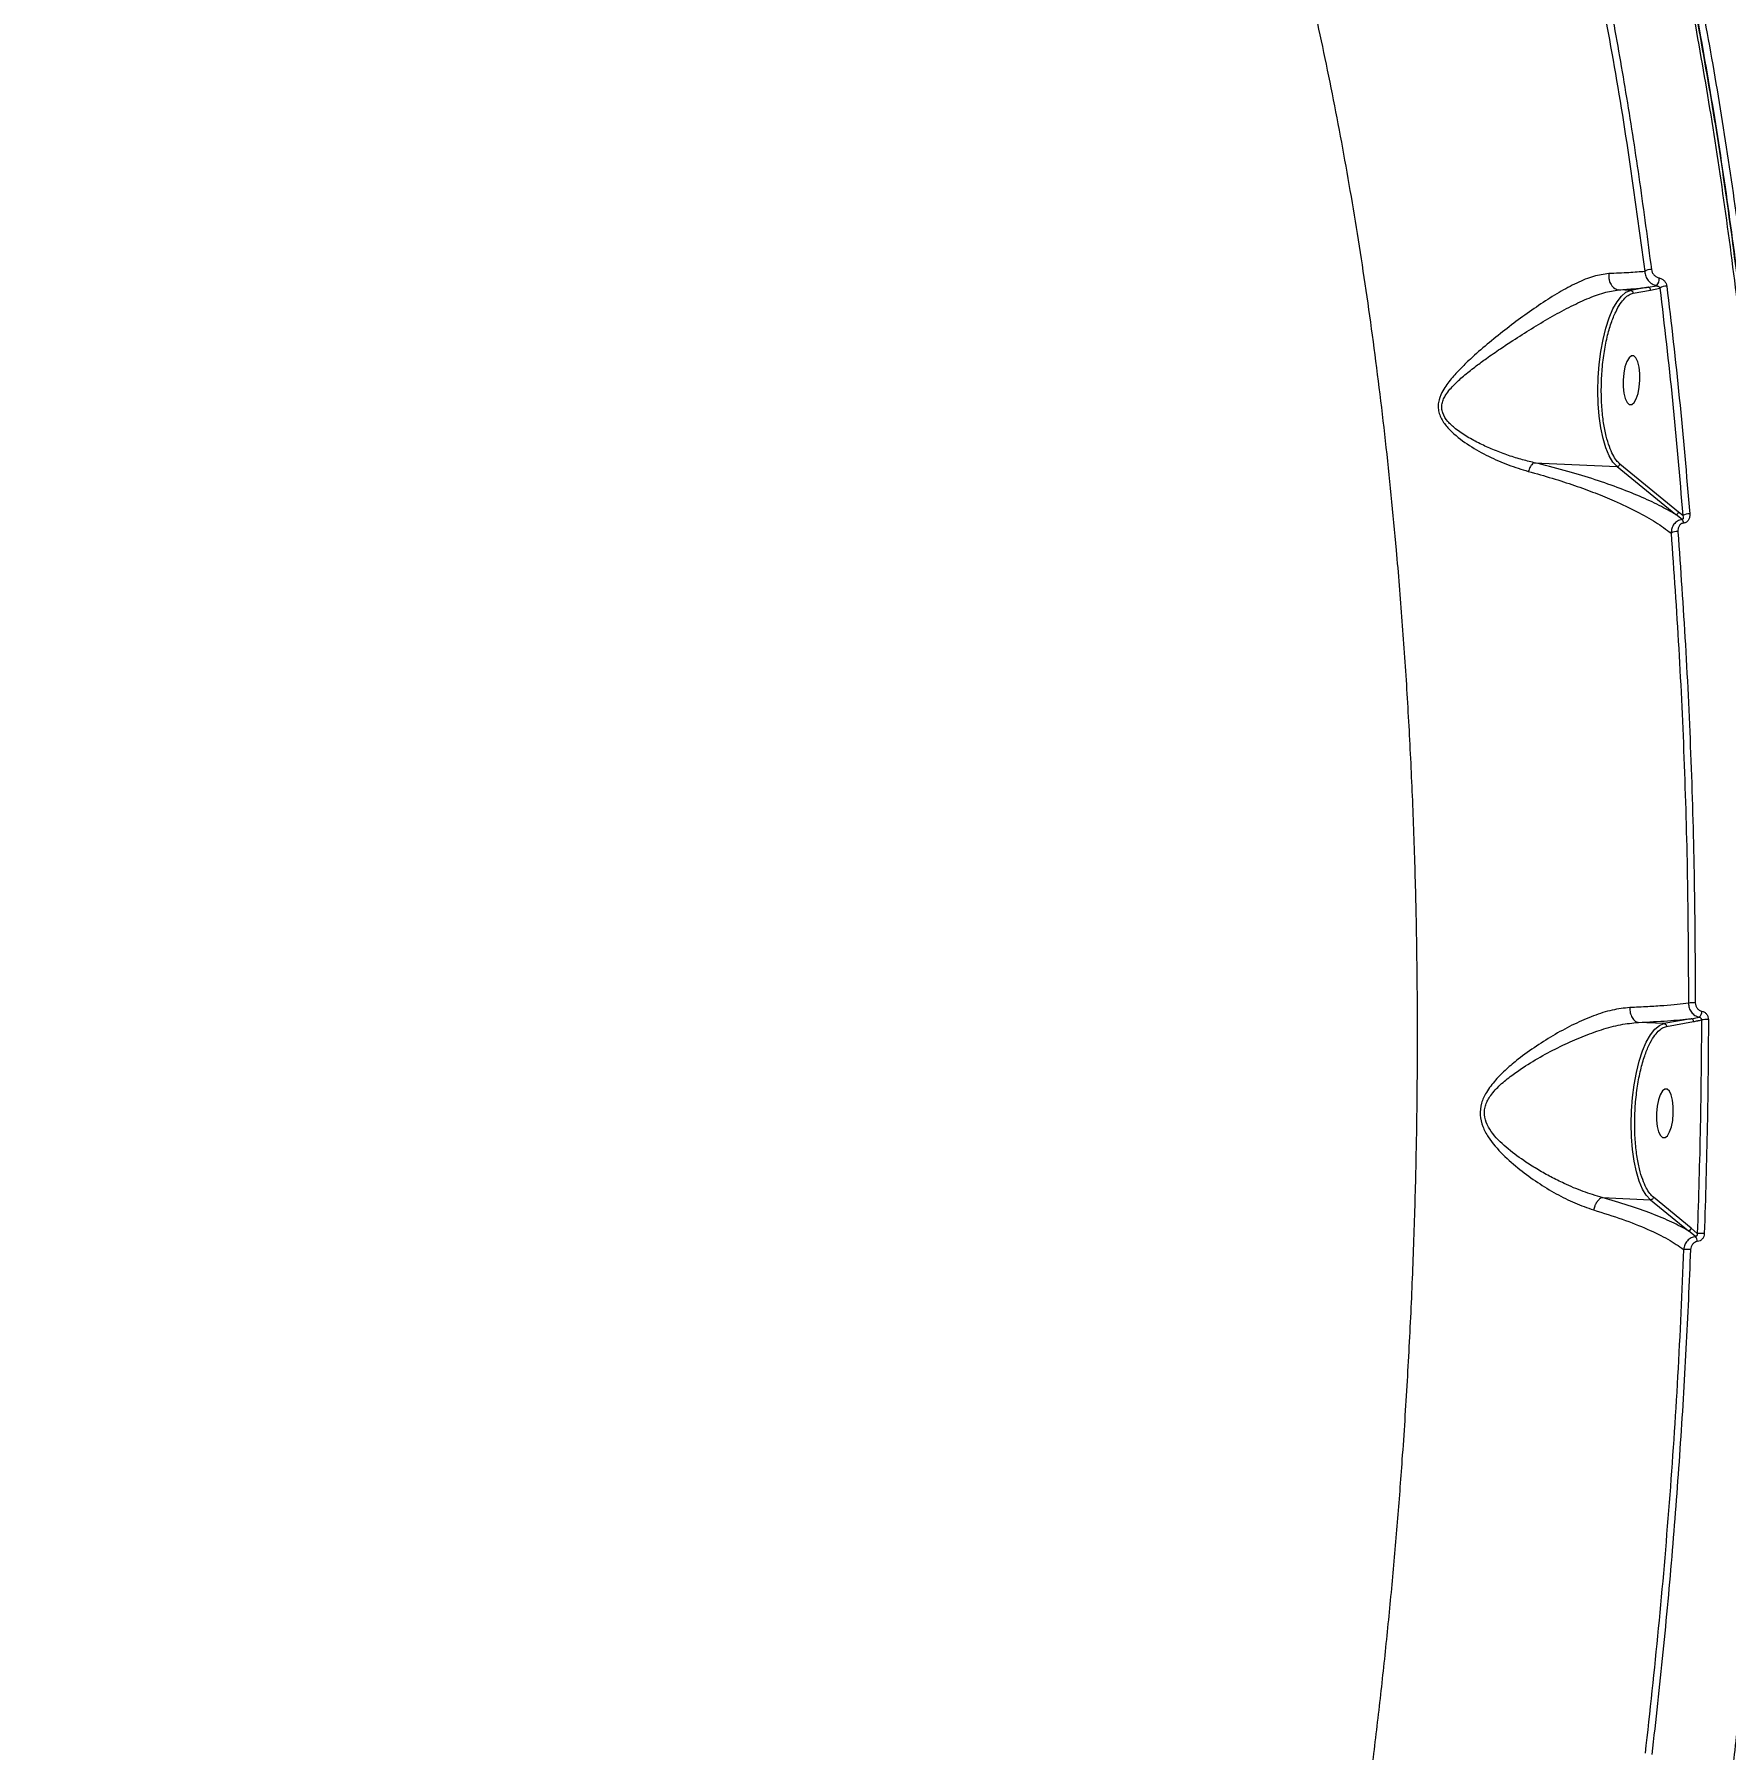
# Model space of a CAD drawing. Header units: millimetres. Extents: x -5609 to 5139, y -3980 to 3221.
# Drawn here: x 2328.2 to 2638.7, y -338.4 to -23.6 of the extents above; entities that cross this region are included whole.
import ezdxf

# ---------------------------------------------------------------- set-up
doc = ezdxf.new("R2010")
doc.units = ezdxf.units.MM
doc.layers.add('DIKOM_ОБЪЕКТ', color=7, linetype='Continuous')
doc.layers.add('DIKOM_РАЗМЕР_ОБЪЕКТА', color=7, linetype='Continuous')
doc.styles.add('style1', font='arial.ttf', dxfattribs={"width": 0.8})
doc.dimstyles.new('1-50', dxfattribs={"dimtxt": 300, "dimasz": 200, "dimexe": 100, "dimexo": 0, "dimgap": 100, "dimtad": 1, "dimtxsty": 'style1', "dimcen": 200, "dimclrd": 7, "dimclre": 7, "dimclrt": 7, "dimadec": 1, "dimazin": 2, "dimtfac": 1, "dimtmove": 0, "dimatfit": 2, "dimfxl": 0, "dimlwd": 25, "dimlwe": 18, "dimarcsym": 0})

# ---------------------------------------------------------------- blocks, each defined once
blk = doc.blocks.new('A$Cc336a1e3')
at = {"color": 7, "linetype": 'Continuous', "lineweight": 15}
for p, q in [((5444.61, 1202.88), (5441.38, 1202.29)), ((5444.61, 1202.88), (5446.17, 1203.17)), ((5445.07, 1202.36), (5446.77, 1202.7)), ((5439.25, 1202.39), (5439.24, 1202.39)), ((5441.38, 1202.29), (5439.25, 1202.39)), ((5441.84, 1201.77), (5445.07, 1202.36)), ((5423.7, 1170.68), (5438.91, 1169.97)), ((5438.91, 1169.97), (5449.67, 1161.16)), ((5450.21, 1161.62), (5439.44, 1170.43)), ((5450.83, 1160.24), (5449.67, 1161.16)), ((5450.98, 1160.98), (5450.21, 1161.62)), ((5447.51, 1067.73), (5442.82, 1067.96)), ((5452.5, 1068.64), (5447.51, 1067.73)), ((5447.51, 1067.73), (5447.63, 1067.71)), ((5447.97, 1067.21), (5452.96, 1068.12)), ((5452.5, 1068.64), (5453.99, 1068.92)), ((5436.17, 1035.83), (5445.03, 1035.41)), ((5452.53, 1030.18), (5445.57, 1035.87)), ((5445.03, 1035.41), (5452, 1029.72)), ((5453.31, 1028.67), (5452, 1029.72)), ((5453.64, 1029.24), (5452.53, 1030.18))]:
    blk.add_line(p, q, dxfattribs=at)
at = {"color": 7, "linetype": 'Continuous', "lineweight": 15, "flags": 128}
for points in [[(5438.91, 1169.97), (5438.15, 1170.79), (5437.47, 1171.94), (5436.86, 1173.39), (5436.34, 1175.11), (5435.92, 1177.07), (5435.62, 1179.21), (5435.44, 1181.5), (5435.37, 1183.88), (5435.44, 1186.31), (5435.62, 1188.72), (5435.92, 1191.08), (5436.34, 1193.32), (5436.86, 1195.39), (5437.47, 1197.26), (5438.16, 1198.89), (5438.91, 1200.23), (5439.71, 1201.25), (5440.54, 1201.95), (5441.38, 1202.29)], [(5441.1, 1189.93), (5440.7, 1189.24), (5440.36, 1188.28), (5440.13, 1187.12), (5440.01, 1185.85), (5440.02, 1184.59), (5440.15, 1183.42), (5440.4, 1182.45), (5440.74, 1181.75), (5441.15, 1181.38), (5441.59, 1181.37), (5442.02, 1181.72), (5442.42, 1182.41), (5442.76, 1183.37), (5442.99, 1184.53), (5443.11, 1185.8), (5443.1, 1187.06), (5442.97, 1188.23), (5442.72, 1189.2), (5442.38, 1189.9), (5441.97, 1190.27), (5441.53, 1190.28), (5441.1, 1189.93)], [(5445.03, 1035.41), (5444.28, 1036.23), (5443.59, 1037.38), (5442.98, 1038.83), (5442.46, 1040.56), (5442.05, 1042.51), (5441.75, 1044.65), (5441.56, 1046.94), (5441.5, 1049.33), (5441.56, 1051.75), (5441.75, 1054.17), (5442.05, 1056.52), (5442.47, 1058.76), (5442.99, 1060.84), (5443.6, 1062.71), (5444.28, 1064.33), (5445.04, 1065.67), (5445.84, 1066.7), (5446.67, 1067.39), (5447.51, 1067.73)], [(5447.22, 1055.37), (5446.82, 1054.68), (5446.49, 1053.72), (5446.26, 1052.56), (5446.14, 1051.3), (5446.15, 1050.03), (5446.28, 1048.86), (5446.53, 1047.89), (5446.87, 1047.19), (5447.27, 1046.82), (5447.71, 1046.81), (5448.15, 1047.17), (5448.55, 1047.85), (5448.88, 1048.81), (5449.12, 1049.97), (5449.23, 1051.24), (5449.23, 1052.51), (5449.09, 1053.67), (5448.85, 1054.65), (5448.51, 1055.34), (5448.1, 1055.71), (5447.66, 1055.72), (5447.22, 1055.37)]]:
    blk.add_lwpolyline(points, dxfattribs=at)
at = {"color": 7, "linetype": 'Continuous', "lineweight": 15}
for centre, radius, start, end in [((5445.06, 1204.39), 1.75, 84.579, 127.9168), ((5444.59, 1202.43), 0.447, 71.9419, 87.2893), ((5444.56, 1202.37), 0.51, 358.0697, 70.7232), ((5444.68, 1204.46), 1.98, 319.1217, 3.4879), ((5447.86, 1201.42), 1.68, 83.7498, 130.1811), ((5441.36, 1201.85), 0.447, 71.9419, 87.2893), ((5449.68, 1161.69), 0.53, 269.0175, 352.4472), ((5450.08, 1159.48), 1.07, 6.9209, 45.4634), ((5452.04, 1159.24), 2.04, 83.9615, 121.4071), ((5449.87, 1155.84), 2.2, 84.728, 118.5146), ((5452.91, 1066.41), 5.16, 86.0166, 100.0349), ((5452.48, 1068.19), 0.447, 71.9414, 87.2968), ((5452.45, 1068.14), 0.51, 358.0697, 70.7232), ((5453.01, 1070.02), 1.47, 311.6944, 359.7725), ((5455.31, 1063.38), 5.11, 85.7567, 100.1698), ((5452, 1030.25), 0.53, 269.0324, 352.4061), ((5452.11, 1027.71), 1.53, 0.3666, 38.6314), ((5453.87, 1009.87), 19.37, 86.8923, 90.6704), ((5451.02, 999.7), 26.59, 87.0591, 89.7636)]:
    blk.add_arc(centre, radius, start, end, dxfattribs=at)
for points, knots in [([(5154.11, 1363.41), (5152.59, 1360.17), (5149.54, 1353.71), (5144.57, 1343.41), (5139.33, 1332.74), (5133.78, 1321.64), (5128.31, 1310.84), (5122.95, 1300.4), (5117.76, 1290.4), (5112.34, 1280.09), (5106.71, 1269.46), (5100.87, 1258.54), (5094.93, 1247.53), (5088.88, 1236.43), (5082.76, 1225.28), (5076.44, 1213.86), (5069.93, 1202.19), (5063.23, 1190.29), (5056.8, 1178.94), (5050.66, 1168.18), (5044.84, 1158.05), (5038.91, 1147.78), (5032.86, 1137.39), (5026.72, 1126.88), (5020.47, 1116.27), (5012.84, 1103.39), (5003.76, 1088.18), (4993.2, 1070.68), (4982.46, 1053.06), (4973.16, 1037.96), (4965.33, 1025.37), (4959.03, 1015.28), (4952.69, 1005.22), (4946.34, 995.2), (4939.98, 985.24), (4933.62, 975.33), (4926.6, 964.49), (4918.96, 952.78), (4910.72, 940.3), (4902.56, 928.07), (4894.5, 916.12), (4885.99, 903.66), (4877.11, 890.85), (4867.95, 877.87), (4859.06, 865.49), (4853.45, 857.88), (4850.63, 854.06)], [0, 0, 0, 0, 0.025201, 0.050426, 0.075478, 0.100439, 0.125533, 0.145965, 0.166556, 0.187307, 0.208217, 0.229287, 0.250516, 0.270801, 0.291287, 0.311973, 0.332861, 0.35395, 0.375239, 0.39266, 0.410236, 0.427968, 0.445856, 0.463899, 0.482097, 0.500451, 0.530196, 0.560356, 0.590931, 0.62192, 0.639817, 0.657849, 0.676017, 0.69432, 0.712759, 0.731334, 0.750044, 0.774713, 0.799566, 0.824602, 0.849822, 0.875227, 0.906171, 0.937281, 0.968557, 1, 1, 1, 1]), ([(5366.47, 639.15), (5368.93, 642.33), (5373.84, 648.68), (5381, 659.52), (5387.98, 671.24), (5394.74, 683.9), (5401.13, 697.13), (5407.14, 710.81), (5412.79, 724.85), (5417.11, 736.56), (5420.24, 745.54), (5422.26, 751.54), (5424.24, 757.64), (5426.19, 763.81), (5428.09, 770.07), (5431.16, 780.5), (5435.24, 795.34), (5440.11, 814.92), (5444.58, 834.87), (5448.65, 855.12), (5452.25, 875.14), (5455.39, 894.85), (5458.12, 914.16), (5459.99, 929.28), (5461.21, 940.1), (5461.9, 946.59), (5462.56, 953.08), (5463.18, 959.57), (5463.76, 966.04), (5464.31, 972.5), (5465.26, 984.51), (5466.44, 1002.04), (5467.54, 1025), (5468.2, 1047.66), (5468.44, 1069.94), (5468.29, 1089.1), (5467.92, 1105.23), (5467.46, 1118.44), (5466.86, 1131.43), (5466.13, 1144.19), (5465.25, 1156.72), (5464.25, 1169.01), (5463.12, 1181.05), (5461.56, 1195.71), (5459.44, 1212.84), (5456.6, 1232.21), (5453.4, 1250.96), (5449.85, 1269.06), (5445.95, 1286.45), (5441.73, 1303.08), (5437.19, 1318.92), (5432.34, 1333.92), (5427.23, 1348.11), (5423.58, 1356.81), (5421.76, 1361.16)], [0, 0, 0, 0, 0.025552, 0.050983, 0.076294, 0.101484, 0.126553, 0.149842, 0.173026, 0.196104, 0.205143, 0.214165, 0.223171, 0.232161, 0.241134, 0.250092, 0.276443, 0.302491, 0.328238, 0.353682, 0.378823, 0.402016, 0.424946, 0.447612, 0.455186, 0.46273, 0.470244, 0.477729, 0.485183, 0.492607, 0.500002, 0.526531, 0.552719, 0.578564, 0.604068, 0.629229, 0.644782, 0.660202, 0.675488, 0.690641, 0.70566, 0.720545, 0.735296, 0.749914, 0.775113, 0.80027, 0.825384, 0.850457, 0.875486, 0.900474, 0.925419, 0.950322, 0.975182, 1, 1, 1, 1]), ([(5367.13, 639.42), (5367.85, 640.32), (5369.21, 642.03), (5371.1, 644.52), (5372.72, 646.72), (5374.07, 648.59), (5375.2, 650.2), (5377.45, 653.44), (5380.73, 658.42), (5385.05, 665.44), (5390.24, 674.44), (5396.37, 686.04), (5403.11, 700.25), (5409.42, 714.92), (5415.31, 729.92), (5420.95, 745.68), (5426.34, 762.15), (5431.45, 779.28), (5436.29, 797.04), (5440.83, 815.39), (5445.07, 834.28), (5449, 853.67), (5452.6, 873.48), (5455.85, 893.67), (5458.77, 914.19), (5461.33, 934.99), (5463.54, 956.02), (5465.39, 977.23), (5466.86, 998.56), (5467.96, 1019.93), (5468.69, 1041.3), (5469.04, 1062.62), (5469.01, 1083.84), (5468.6, 1104.9), (5467.81, 1125.76), (5466.65, 1146.34), (5465.12, 1166.58), (5463.22, 1186.44), (5460.96, 1205.88), (5458.34, 1224.83), (5455.36, 1243.28), (5452.05, 1261.15), (5448.48, 1278.01), (5444.69, 1293.85), (5440.72, 1308.72), (5437.27, 1320.28), (5434.5, 1328.86), (5432.57, 1334.58), (5431.04, 1338.92), (5429.85, 1342.16), (5428.9, 1344.74), (5427.69, 1347.93), (5426.19, 1351.74), (5424.41, 1356.13), (5423.11, 1359.18), (5422.41, 1360.81)], [0, 0, 0, 0, 0.007473, 0.014038, 0.019684, 0.024396, 0.028181, 0.031571, 0.048145, 0.063179, 0.078212, 0.105054, 0.131895, 0.156297, 0.180744, 0.205166, 0.229565, 0.253964, 0.278363, 0.302761, 0.327166, 0.351622, 0.376024, 0.400421, 0.424819, 0.449216, 0.473614, 0.498037, 0.522477, 0.546874, 0.571271, 0.595669, 0.620065, 0.644465, 0.668917, 0.693327, 0.717725, 0.742122, 0.766521, 0.790918, 0.81533, 0.839783, 0.864185, 0.886958, 0.909732, 0.932505, 0.942527, 0.952483, 0.961633, 0.965112, 0.969632, 0.975381, 0.982366, 0.990583, 1, 1, 1, 1]), ([(5330.24, 706.77), (5331.99, 709.97), (5335.49, 716.35), (5340.55, 726.69), (5345.46, 737.52), (5350.2, 748.89), (5354.37, 759.71), (5358, 769.81), (5361.14, 779.06), (5364.17, 788.51), (5367.09, 798.16), (5369.9, 807.98), (5372.59, 817.96), (5375.9, 831), (5379.69, 847.28), (5383.77, 866.94), (5387.43, 886.86), (5390.21, 904.14), (5392.3, 918.59), (5393.83, 930.13), (5395.22, 941.68), (5396.49, 953.21), (5397.62, 964.73), (5398.62, 976.21), (5399.58, 988.67), (5400.45, 1002.1), (5401.19, 1016.47), (5401.74, 1030.71), (5402.1, 1044.8), (5402.28, 1058.71), (5402.28, 1072.7), (5402.09, 1086.75), (5401.71, 1100.83), (5401.15, 1114.67), (5400.42, 1128.26), (5399.51, 1141.58), (5398.24, 1157.12), (5396.48, 1174.71), (5394.08, 1194.1), (5391.32, 1212.76), (5388.19, 1230.8), (5384.71, 1248.19), (5380.83, 1265.02), (5376.62, 1281.23), (5373.52, 1291.41), (5371.96, 1296.5)], [0, 0, 0, 0, 0.025182, 0.050256, 0.075225, 0.100087, 0.124843, 0.143028, 0.161119, 0.179116, 0.197018, 0.214827, 0.232542, 0.250163, 0.282871, 0.315161, 0.347035, 0.378492, 0.396282, 0.413936, 0.431453, 0.448835, 0.466081, 0.48319, 0.500164, 0.52159, 0.542805, 0.563806, 0.584596, 0.605174, 0.625539, 0.646846, 0.667953, 0.688858, 0.709563, 0.730066, 0.750369, 0.782153, 0.81358, 0.844649, 0.875361, 0.906467, 0.937368, 0.968702, 1, 1, 1, 1]), ([(5433.96, 1266.71), (5435.25, 1260.21), (5437.81, 1247.24), (5441.16, 1226.88), (5443.04, 1212.81), (5443.98, 1205.77)], [0, 0, 0, 0, 0.333514, 0.666491, 1, 1, 1, 1]), ([(5435.18, 1267.2), (5436.14, 1262.4), (5438.07, 1252.76), (5440.68, 1237.7), (5443.1, 1222.19), (5444.51, 1211.5), (5445.22, 1206.13)], [0, 0, 0, 0, 0.246884, 0.495845, 0.746884, 1, 1, 1, 1]), ([(5454.18, 1256.31), (5455.3, 1250.24), (5457.53, 1238.09), (5460.43, 1219.09), (5463, 1199.56), (5465.18, 1179.51), (5466.95, 1159.46), (5468.32, 1139.48), (5469.32, 1119.65), (5469.86, 1103.1), (5470.12, 1089.99), (5470.23, 1080.4), (5470.26, 1070.76), (5470.21, 1061.1), (5470.04, 1047.81), (5469.61, 1030.77), (5468.73, 1009.9), (5467.47, 988.75), (5465.82, 967.39), (5463.82, 946.37), (5461.49, 925.74), (5458.84, 905.56), (5456.5, 889.93), (5454.69, 878.78), (5453.55, 872.03), (5452.36, 865.3), (5451.13, 858.59), (5449.86, 851.9), (5448.55, 845.23), (5446.37, 834.58), (5443.19, 820.04), (5438.81, 801.88), (5434.09, 784.05), (5429.02, 766.62), (5423.74, 750.04), (5418.26, 734.33), (5412.62, 719.51), (5407.91, 708.2), (5404.28, 700.02), (5401.84, 694.71), (5399.35, 689.51), (5396.83, 684.42), (5394.26, 679.44), (5390.34, 672.13), (5384.98, 662.83), (5378.1, 652.1), (5371.04, 642.29), (5363.82, 633.46), (5356.46, 625.64), (5348.97, 618.86), (5341.39, 613.15), (5333.72, 608.58), (5325.99, 605.07), (5320.82, 603.72), (5318.23, 603.04)], [0, 0, 0, 0, 0.024819, 0.049681, 0.074585, 0.099531, 0.12452, 0.147882, 0.17128, 0.194715, 0.205777, 0.216847, 0.227925, 0.239011, 0.250105, 0.273561, 0.297359, 0.321499, 0.345981, 0.370806, 0.394284, 0.418061, 0.442135, 0.45031, 0.458518, 0.466761, 0.475037, 0.483347, 0.49169, 0.500068, 0.523695, 0.547624, 0.571855, 0.596389, 0.621225, 0.644678, 0.668395, 0.692375, 0.701869, 0.711403, 0.720978, 0.730593, 0.74025, 0.749946, 0.774408, 0.798991, 0.823695, 0.848519, 0.873464, 0.89853, 0.923716, 0.949023, 0.974451, 1, 1, 1, 1]), ([(5445.22, 1206.13), (5445.26, 1205.96), (5445.34, 1205.61), (5445.66, 1205.13), (5446.11, 1204.75), (5446.47, 1204.64), (5446.65, 1204.58)], [0, 0, 0, 0, 0.250694, 0.500809, 0.750601, 1, 1, 1, 1]), ([(5437.39, 1205.38), (5436.48, 1205.26), (5434.65, 1205.02), (5431.52, 1203.72), (5428.26, 1201.97), (5424.92, 1199.85), (5421.58, 1197.51), (5418.27, 1195.02), (5415.04, 1192.42), (5412.28, 1190.02), (5410, 1187.82), (5408.19, 1185.83), (5406.77, 1183.82), (5406.1, 1182.04), (5406.04, 1180.7), (5406.29, 1179.36), (5407.14, 1177.83), (5409.01, 1175.81), (5411.77, 1173.78), (5415.29, 1171.81), (5418.92, 1170.2), (5421.38, 1169.45), (5422.61, 1169.08)], [0, 0, 0, 0, 0.061683, 0.122985, 0.184271, 0.245622, 0.307295, 0.368852, 0.431092, 0.493482, 0.535168, 0.577316, 0.620154, 0.652751, 0.669251, 0.68567, 0.718292, 0.750375, 0.813676, 0.87599, 0.937908, 1, 1, 1, 1]), ([(5437.39, 1205.38), (5437.39, 1205.37), (5437.38, 1205.27), (5437.35, 1204.92), (5437.4, 1204.38), (5437.57, 1203.8), (5437.81, 1203.34), (5438.1, 1202.96), (5438.46, 1202.66), (5438.84, 1202.46), (5439.11, 1202.41), (5439.24, 1202.39)], [0, 0, 0, 0, 0.008783, 0.071494, 0.250129, 0.386178, 0.499992, 0.627555, 0.755437, 0.880443, 1, 1, 1, 1]), ([(5443.98, 1205.77), (5443.06, 1205.69), (5441.22, 1205.54), (5438.66, 1205.44), (5437.39, 1205.38)], [0, 0, 0, 0, 0.500501, 1, 1, 1, 1]), ([(5439.25, 1202.39), (5440.23, 1202.47), (5442.22, 1202.61), (5443.81, 1202.79), (5444.61, 1202.88)], [0, 0, 0, 0, 0.498188, 1, 1, 1, 1]), ([(5443.98, 1205.77), (5444.03, 1205.48), (5444.12, 1204.89), (5444.6, 1204.09), (5445.3, 1203.44), (5445.88, 1203.26), (5446.17, 1203.17)], [0, 0, 0, 0, 0.246174, 0.493415, 0.744536, 1, 1, 1, 1]), ([(5446.17, 1203.17), (5446.21, 1203.16), (5446.27, 1203.15), (5446.4, 1203.09), (5446.55, 1203), (5446.69, 1202.85), (5446.74, 1202.75), (5446.77, 1202.7)], [0, 0, 0, 0, 0.102042, 0.210454, 0.450094, 0.717222, 1, 1, 1, 1]), ([(5446.65, 1204.58), (5446.83, 1204.53), (5447.18, 1204.43), (5447.61, 1204.05), (5447.93, 1203.59), (5448, 1203.25), (5448.04, 1203.09)], [0, 0, 0, 0, 0.249391, 0.499252, 0.74928, 1, 1, 1, 1]), ([(5446.77, 1202.7), (5447.57, 1195.86), (5449.18, 1182.19), (5450.38, 1168.05), (5450.98, 1160.98)], [0, 0, 0, 0, 0.5, 1, 1, 1, 1]), ([(5448.04, 1203.09), (5448.84, 1196.27), (5450.45, 1182.57), (5451.65, 1168.4), (5452.25, 1161.27)], [0, 0, 0, 0, 0.49696, 1, 1, 1, 1]), ([(5423.69, 1170.68), (5422.87, 1170.88), (5421.19, 1171.29), (5418.66, 1172.1), (5416.17, 1173.05), (5413.73, 1174.15), (5411.42, 1175.39), (5409.66, 1176.57), (5408.5, 1177.55), (5407.62, 1178.46), (5406.93, 1179.51), (5406.69, 1180.68), (5406.76, 1181.56), (5407.04, 1182.38), (5407.73, 1183.62), (5409.05, 1185.11), (5410.97, 1186.82), (5412.95, 1188.38), (5415.13, 1189.97), (5417.37, 1191.52), (5420.13, 1193.35), (5423.19, 1195.29), (5426.64, 1197.34), (5430.06, 1199.22), (5433.37, 1200.79), (5436.51, 1201.99), (5438.33, 1202.26), (5439.24, 1202.39)], [0, 0, 0, 0, 0.041253, 0.084823, 0.128517, 0.169275, 0.212095, 0.253504, 0.269636, 0.284499, 0.314493, 0.329195, 0.343958, 0.359019, 0.373777, 0.415992, 0.45764, 0.500252, 0.537149, 0.586086, 0.628708, 0.691816, 0.754779, 0.817188, 0.878915, 0.939782, 1, 1, 1, 1]), ([(5439.44, 1170.43), (5439.22, 1170.64), (5438.76, 1171.08), (5438.1, 1172.15), (5437.46, 1173.62), (5436.87, 1175.58), (5436.39, 1178.02), (5436.08, 1180.9), (5435.98, 1184.11), (5436.11, 1187.46), (5436.48, 1190.74), (5437.06, 1193.74), (5437.79, 1196.31), (5438.62, 1198.36), (5439.47, 1199.88), (5440.31, 1200.91), (5441.1, 1201.54), (5441.6, 1201.7), (5441.84, 1201.77)], [0, 0, 0, 0, 0.046363, 0.097611, 0.153948, 0.215359, 0.281539, 0.351812, 0.425102, 0.499999, 0.574897, 0.648187, 0.718459, 0.78464, 0.846052, 0.902391, 0.953634, 1, 1, 1, 1]), ([(5441.5, 1202.27), (5441.55, 1202.25), (5441.65, 1202.21), (5441.76, 1202.09), (5441.83, 1201.94), (5441.84, 1201.83), (5441.84, 1201.77)], [0, 0, 0, 0, 0.250117, 0.500008, 0.750038, 1, 1, 1, 1]), ([(5423.69, 1170.68), (5423.63, 1170.65), (5423.48, 1170.58), (5423.21, 1170.3), (5422.89, 1169.82), (5422.71, 1169.34), (5422.61, 1169.08)], [0, 0, 0, 0, 0.167982, 0.394288, 0.67634, 1, 1, 1, 1]), ([(5422.61, 1169.08), (5424.09, 1168.67), (5427.05, 1167.85), (5431.14, 1166.52), (5434.94, 1165.13), (5438.81, 1163.53), (5442.58, 1161.74), (5446.12, 1159.75), (5447.92, 1158.43), (5448.82, 1157.76)], [0, 0, 0, 0, 0.125167, 0.249619, 0.37416, 0.499787, 0.666417, 0.832533, 1, 1, 1, 1]), ([(5423.69, 1170.68), (5423.69, 1170.68), (5423.69, 1170.68), (5423.7, 1170.68), (5423.7, 1170.68), (5423.7, 1170.68)], [0, 0, 0, 0, 0.216237, 0.441182, 1, 1, 1, 1]), ([(5449.67, 1161.16), (5448.7, 1161.72), (5446.75, 1162.84), (5443.12, 1164.52), (5439, 1166.16), (5434.37, 1167.76), (5429.3, 1169.29), (5425.57, 1170.22), (5423.7, 1170.68)], [0, 0, 0, 0, 0.166386, 0.332377, 0.499382, 0.666375, 0.832766, 1, 1, 1, 1]), ([(5439.44, 1170.43), (5439.43, 1170.37), (5439.39, 1170.24), (5439.26, 1170.09), (5439.09, 1169.98), (5438.97, 1169.97), (5438.91, 1169.97)], [0, 0, 0, 0, 0.25008, 0.500054, 0.749961, 1, 1, 1, 1]), ([(5450.83, 1160.24), (5450.68, 1160.22), (5450.38, 1160.17), (5449.85, 1159.92), (5449.31, 1159.42), (5448.91, 1158.63), (5448.85, 1158.05), (5448.82, 1157.76)], [0, 0, 0, 0, 0.133296, 0.264958, 0.519029, 0.7631, 1, 1, 1, 1]), ([(5451.14, 1159.61), (5451.05, 1159.59), (5450.87, 1159.56), (5450.56, 1159.4), (5450.27, 1159.07), (5450.07, 1158.57), (5450.07, 1158.21), (5450.07, 1158.02)], [0, 0, 0, 0, 0.125678, 0.251335, 0.500989, 0.750959, 1, 1, 1, 1]), ([(5450.98, 1160.98), (5451.02, 1160.81), (5451.08, 1160.58), (5451, 1160.35), (5450.92, 1160.27), (5450.86, 1160.25), (5450.83, 1160.24)], [0, 0, 0, 0, 0.574506, 0.814848, 0.91425, 1, 1, 1, 1]), ([(5452.25, 1161.27), (5452.25, 1161.07), (5452.25, 1160.69), (5452.05, 1160.17), (5451.74, 1159.83), (5451.42, 1159.65), (5451.23, 1159.62), (5451.14, 1159.61)], [0, 0, 0, 0, 0.24924, 0.499091, 0.748724, 0.874245, 1, 1, 1, 1]), ([(5448.82, 1157.76), (5449.32, 1150.73), (5450.31, 1136.67), (5451.29, 1115.18), (5451.91, 1093.46), (5451.98, 1078.82), (5452.01, 1071.49)], [0, 0, 0, 0, 0.250352, 0.500002, 0.749652, 1, 1, 1, 1]), ([(5450.07, 1158.02), (5450.56, 1151.14), (5451.54, 1137.26), (5452.52, 1115.88), (5453.16, 1093.95), (5453.23, 1079.05), (5453.27, 1071.55)], [0, 0, 0, 0, 0.244483, 0.492644, 0.744484, 1, 1, 1, 1]), ([(5441.25, 1070.69), (5440.18, 1070.57), (5438.04, 1070.33), (5434.58, 1069.21), (5431.06, 1067.69), (5427.54, 1065.81), (5424.07, 1063.65), (5421.07, 1061.49), (5418.57, 1059.4), (5416.56, 1057.41), (5414.95, 1055.33), (5413.91, 1053.15), (5413.64, 1050.95), (5414.18, 1048.81), (5415.55, 1046.3), (5417.89, 1043.64), (5421.02, 1040.92), (5424.32, 1038.53), (5427.72, 1036.47), (5431.16, 1034.73), (5433.45, 1033.94), (5434.6, 1033.54)], [0, 0, 0, 0, 0.061315, 0.122894, 0.184256, 0.246328, 0.308247, 0.370432, 0.412487, 0.454889, 0.497646, 0.530163, 0.562922, 0.595541, 0.62778, 0.691078, 0.753743, 0.815774, 0.877154, 0.938721, 1, 1, 1, 1]), ([(5452.01, 1071.49), (5451.36, 1071.4), (5450.05, 1071.24), (5447.52, 1071.02), (5444.62, 1070.83), (5442.37, 1070.73), (5441.25, 1070.69)], [0, 0, 0, 0, 0.249416, 0.499082, 0.750581, 1, 1, 1, 1]), ([(5441.25, 1070.69), (5441.26, 1070.37), (5441.28, 1069.87), (5441.46, 1069.26), (5441.72, 1068.71), (5442.07, 1068.29), (5442.47, 1068.03), (5442.7, 1067.98), (5442.82, 1067.96)], [0, 0, 0, 0, 0.239169, 0.36825, 0.500177, 0.73373, 0.864891, 1, 1, 1, 1]), ([(5452.01, 1071.49), (5452.04, 1071.19), (5452.09, 1070.59), (5452.53, 1069.8), (5453.18, 1069.18), (5453.72, 1069.01), (5453.99, 1068.92)], [0, 0, 0, 0, 0.25025, 0.500112, 0.749999, 1, 1, 1, 1]), ([(5453.27, 1071.55), (5453.29, 1071.37), (5453.32, 1071.01), (5453.59, 1070.54), (5453.99, 1070.17), (5454.32, 1070.06), (5454.48, 1070.01)], [0, 0, 0, 0, 0.250337, 0.50036, 0.750272, 1, 1, 1, 1]), ([(5436.17, 1035.83), (5435, 1036.17), (5432.68, 1036.86), (5429.52, 1038.21), (5426.79, 1039.57), (5424.45, 1040.88), (5421.79, 1042.54), (5418.9, 1044.65), (5416.44, 1046.95), (5414.99, 1049.13), (5414.51, 1050.68), (5414.55, 1051.94), (5414.78, 1052.86), (5415.18, 1053.74), (5415.99, 1055.01), (5417.45, 1056.55), (5419.5, 1058.22), (5422.1, 1060.02), (5425.24, 1061.89), (5428.88, 1063.77), (5432.5, 1065.38), (5436.06, 1066.67), (5439.56, 1067.64), (5441.74, 1067.85), (5442.82, 1067.96)], [0, 0, 0, 0, 0.062072, 0.124255, 0.167312, 0.209242, 0.251613, 0.315132, 0.37751, 0.407941, 0.437334, 0.451826, 0.466891, 0.481476, 0.497022, 0.538114, 0.580531, 0.620618, 0.686474, 0.751435, 0.813908, 0.876209, 0.938515, 1, 1, 1, 1]), ([(5442.82, 1067.96), (5444.7, 1068.05), (5448.46, 1068.23), (5451.15, 1068.5), (5452.5, 1068.64)], [0, 0, 0, 0, 0.50005, 1, 1, 1, 1]), ([(5442.82, 1067.96), (5442.82, 1067.96), (5442.82, 1067.96), (5442.82, 1067.96), (5442.82, 1067.96)], [0, 0, 0, 0, 0.521026, 1, 1, 1, 1]), ([(5447.63, 1067.71), (5447.66, 1067.7), (5447.75, 1067.66), (5447.86, 1067.56), (5447.93, 1067.44), (5447.97, 1067.32), (5447.97, 1067.25), (5447.97, 1067.21)], [0, 0, 0, 0, 0.195209, 0.426852, 0.694687, 0.842743, 1, 1, 1, 1]), ([(5452.96, 1068.12), (5453.2, 1068.16), (5453.45, 1068.21), (5453.7, 1068.26), (5453.73, 1068.27), (5453.85, 1068.3), (5454.08, 1068.34), (5454.28, 1068.39), (5454.41, 1068.41)], [0, 0, 0, 0, 0.499979, 0.50773, 0.5222, 0.571259, 0.749969, 1, 1, 1, 1]), ([(5454.41, 1068.41), (5454.36, 1061.9), (5454.26, 1048.87), (5453.85, 1035.78), (5453.64, 1029.24)], [0, 0, 0, 0, 0.5, 1, 1, 1, 1]), ([(5453.99, 1068.92), (5454.04, 1068.9), (5454.15, 1068.87), (5454.29, 1068.75), (5454.38, 1068.59), (5454.4, 1068.47), (5454.41, 1068.41)], [0, 0, 0, 0, 0.249146, 0.499048, 0.749287, 1, 1, 1, 1]), ([(5454.48, 1070.01), (5454.64, 1069.96), (5454.97, 1069.86), (5455.36, 1069.49), (5455.63, 1069.01), (5455.67, 1068.66), (5455.68, 1068.48)], [0, 0, 0, 0, 0.249712, 0.499581, 0.749639, 1, 1, 1, 1]), ([(5455.68, 1068.48), (5455.64, 1061.99), (5455.54, 1048.93), (5455.13, 1035.81), (5454.92, 1029.21)], [0, 0, 0, 0, 0.496801, 1, 1, 1, 1]), ([(5445.57, 1035.87), (5445.35, 1036.08), (5444.89, 1036.53), (5444.22, 1037.61), (5443.57, 1039.1), (5442.99, 1041.07), (5442.51, 1043.53), (5442.2, 1046.43), (5442.1, 1049.65), (5442.25, 1053), (5442.62, 1056.27), (5443.21, 1059.26), (5443.94, 1061.81), (5444.76, 1063.84), (5445.61, 1065.35), (5446.45, 1066.36), (5447.23, 1066.99), (5447.73, 1067.14), (5447.97, 1067.21)], [0, 0, 0, 0, 0.046685, 0.09828, 0.154967, 0.216723, 0.283217, 0.353739, 0.427193, 0.502149, 0.57699, 0.650118, 0.720141, 0.786014, 0.847082, 0.903065, 0.953967, 1, 1, 1, 1]), ([(5436.17, 1035.83), (5436.01, 1035.77), (5435.7, 1035.64), (5435.39, 1035.27), (5435.22, 1035.02), (5435.14, 1034.9), (5434.98, 1034.63), (5434.77, 1034.17), (5434.66, 1033.77), (5434.6, 1033.54)], [0, 0, 0, 0, 0.240156, 0.499298, 0.504331, 0.541423, 0.642074, 0.798125, 1, 1, 1, 1]), ([(5436.17, 1035.83), (5436.17, 1035.83), (5436.17, 1035.83), (5436.17, 1035.83), (5436.17, 1035.83)], [0, 0, 0, 0, 0.447008, 1, 1, 1, 1]), ([(5452, 1029.72), (5451.03, 1030.24), (5449.08, 1031.3), (5445.34, 1032.87), (5441.08, 1034.4), (5437.81, 1035.35), (5436.17, 1035.83)], [0, 0, 0, 0, 0.248388, 0.498748, 0.749558, 1, 1, 1, 1]), ([(5445.57, 1035.87), (5445.55, 1035.81), (5445.52, 1035.68), (5445.39, 1035.53), (5445.22, 1035.42), (5445.1, 1035.42), (5445.03, 1035.41)], [0, 0, 0, 0, 0.249914, 0.50006, 0.749892, 1, 1, 1, 1]), ([(5434.6, 1033.54), (5436.4, 1032.98), (5440.01, 1031.86), (5444.55, 1030.03), (5448.41, 1028.16), (5450.23, 1026.91), (5451.13, 1026.29)], [0, 0, 0, 0, 0.250405, 0.501402, 0.750649, 1, 1, 1, 1]), ([(5453.31, 1028.67), (5453.03, 1028.6), (5452.48, 1028.48), (5451.78, 1027.92), (5451.29, 1027.16), (5451.19, 1026.58), (5451.13, 1026.29)], [0, 0, 0, 0, 0.252635, 0.503843, 0.75285, 1, 1, 1, 1]), ([(5453.64, 1027.72), (5453.48, 1027.68), (5453.14, 1027.61), (5452.74, 1027.26), (5452.46, 1026.79), (5452.41, 1026.44), (5452.39, 1026.26)], [0, 0, 0, 0, 0.249865, 0.499733, 0.749714, 1, 1, 1, 1]), ([(5453.64, 1029.24), (5453.64, 1029.17), (5453.65, 1029.03), (5453.59, 1028.85), (5453.49, 1028.74), (5453.39, 1028.68), (5453.34, 1028.67), (5453.31, 1028.67)], [0, 0, 0, 0, 0.274868, 0.536584, 0.777286, 0.890206, 1, 1, 1, 1]), ([(5454.92, 1029.21), (5454.89, 1029.03), (5454.85, 1028.66), (5454.56, 1028.19), (5454.15, 1027.84), (5453.81, 1027.76), (5453.64, 1027.72)], [0, 0, 0, 0, 0.250299, 0.500371, 0.750148, 1, 1, 1, 1]), ([(5451.13, 1026.29), (5450.8, 1018.52), (5450.12, 1003.01), (5448.53, 979.81), (5446.57, 956.7), (5444.9, 941.47), (5444.06, 933.84)], [0, 0, 0, 0, 0.250163, 0.499729, 0.74947, 1, 1, 1, 1]), ([(5452.39, 1026.26), (5452.13, 1020.19), (5451.61, 1007.97), (5450.48, 989.56), (5449.07, 970.99), (5447.37, 952.27), (5445.99, 939.85), (5445.29, 933.6)], [0, 0, 0, 0, 0.195069, 0.392604, 0.592604, 0.795069, 1, 1, 1, 1])]:
    blk.add_open_spline(points, degree=3, knots=knots, dxfattribs=at)
at = {"color": 8, "linetype": 'Continuous', "lineweight": 15}
for points, knots in [([(5366.69, 639.41), (5367.67, 640.57), (5371.08, 644.64), (5376.79, 652.7), (5383.78, 663.51), (5390.59, 675.33), (5397.21, 688.06), (5403.64, 701.72), (5409.88, 716.3), (5415.89, 731.74), (5421.63, 747.95), (5427.1, 764.86), (5432.27, 782.42), (5437.15, 800.64), (5441.74, 819.52), (5446.01, 839.01), (5449.95, 859), (5453.54, 879.39), (5456.77, 900.11), (5459.63, 921.15), (5462.13, 942.51), (5464.25, 964.15), (5466, 985.96), (5467.34, 1007.81), (5468.3, 1029.63), (5468.86, 1051.4), (5469.03, 1073.13), (5468.8, 1094.78), (5468.17, 1116.28), (5467.15, 1137.49), (5465.74, 1158.33), (5463.95, 1178.73), (5461.78, 1198.73), (5459.23, 1218.28), (5456.31, 1237.4), (5454.06, 1249.66), (5452.94, 1255.8)], [0, 0, 0, 0, 0.012048, 0.042108, 0.072057, 0.101884, 0.131679, 0.161547, 0.191548, 0.221637, 0.251663, 0.281507, 0.311314, 0.341145, 0.371064, 0.401132, 0.431207, 0.461141, 0.490998, 0.520838, 0.550726, 0.580807, 0.610876, 0.640841, 0.670687, 0.700479, 0.730327, 0.760314, 0.790383, 0.820433, 0.85032, 0.880115, 0.909937, 0.93985, 0.969876, 1, 1, 1, 1]), ([(5505.21, 1182.96), (5505.74, 1177.77), (5506.8, 1167.38), (5508.08, 1151.46), (5509.12, 1135.36), (5509.91, 1119.05), (5510.42, 1103.58), (5510.69, 1088.93), (5510.78, 1075.16), (5510.69, 1061.2), (5510.42, 1047.09), (5509.98, 1032.83), (5509.36, 1018.69), (5508.57, 1004.69), (5507.62, 990.84), (5506.49, 976.88), (5505.18, 962.85), (5503.68, 948.77), (5502.1, 935.55), (5500.48, 923.21), (5498.84, 911.74), (5497.07, 900.28), (5495.16, 888.83), (5493.12, 877.43), (5490.94, 866.07), (5488.16, 852.47), (5484.66, 836.74), (5480.3, 819.08), (5475.6, 801.77), (5471.27, 787.33), (5467.46, 775.57), (5464.3, 766.32), (5461.02, 757.26), (5457.63, 748.41), (5454.13, 739.78), (5450.52, 731.4), (5446.42, 722.43), (5441.79, 713.01), (5436.62, 703.31), (5431.29, 694.17), (5425.81, 685.61), (5419.8, 677.11), (5413.25, 668.88), (5406.15, 661.19), (5399.12, 654.65), (5394.43, 651.26), (5392.18, 649.64)], [0, 0, 0, 0, 0.025265, 0.050553, 0.075668, 0.100692, 0.12585, 0.146333, 0.166977, 0.18778, 0.208743, 0.229866, 0.251148, 0.271484, 0.292022, 0.312761, 0.333702, 0.354843, 0.376186, 0.393651, 0.411272, 0.429049, 0.446981, 0.46507, 0.483315, 0.501715, 0.531535, 0.561771, 0.592423, 0.623491, 0.641432, 0.65951, 0.677724, 0.696073, 0.714559, 0.73318, 0.751938, 0.776669, 0.801585, 0.826684, 0.851968, 0.877437, 0.908459, 0.939648, 0.971003, 1, 1, 1, 1])]:
    blk.add_open_spline(points, degree=3, knots=knots, dxfattribs=at)
blk = doc.blocks.new('*D3')
at = {"layer": 'Defpoints', "color": 0, "transparency": 16777216}
for p in [(3639.92, 380.08), (-2820.17, -123), (3639.92, -3311)]:
    blk.add_point(p, dxfattribs=at)
at = {"layer": 'DIKOM_РАЗМЕР_ОБЪЕКТА', "color": 7, "lineweight": 18, "transparency": 16777216}
for p, q in [((3639.92, 380.08), (3639.92, -3411)), ((-2820.17, -123), (-2820.17, -3411))]:
    blk.add_line(p, q, dxfattribs=at)
at = {"layer": 'DIKOM_РАЗМЕР_ОБЪЕКТА', "color": 7, "lineweight": 25, "transparency": 16777216}
blk.add_line((-2620.17, -3311), (3439.92, -3311), dxfattribs=at)
at = {"layer": 'DIKOM_РАЗМЕР_ОБЪЕКТА', "color": 7, "transparency": 16777216}
for points in [[(-2620.17, -3277.67), (-2620.17, -3344.33), (-2820.17, -3311)], [(3439.92, -3277.67), (3439.92, -3344.33), (3639.92, -3311)]]:
    blk.add_solid(points, dxfattribs=at)
at = {"layer": 'DIKOM_РАЗМЕР_ОБЪЕКТА', "color": 7, "transparency": 16777216, "insert": (300, -3057.83), "char_height": 300, "attachment_point": 5, "style": 'style1'}
blk.add_mtext('6450', dxfattribs=at)

msp = doc.modelspace()

# ---------------------------------------------------------------- linework, layer by layer
at = {"layer": 'DIKOM_РАЗМЕР_ОБЪЕКТА'}
msp.add_circle((2594.5, 436), 1052.678, dxfattribs=at)

# ---------------------------------------------------------------- block references
at = {"layer": 'DIKOM_ОБЪЕКТ'}
msp.add_blockref('A$Cc336a1e3', (-2820.166, -1272.903), dxfattribs=at)

# ---------------------------------------------------------------- dimensions: what is measured, and where the dimension line sits
at = {"layer": 'DIKOM_РАЗМЕР_ОБЪЕКТА'}
dim = msp.add_linear_dim(base=(3639.915, -3311), p1=(-2820.166, -123), p2=(3639.915, 380.085), text='6450', dimstyle='1-50', dxfattribs=at)
dim.commit()
dim.dimension.update_dxf_attribs({"geometry": '*D3', "text_midpoint": (300, -3311), "dimtype": 160})

doc.saveas('drawing.dxf')
